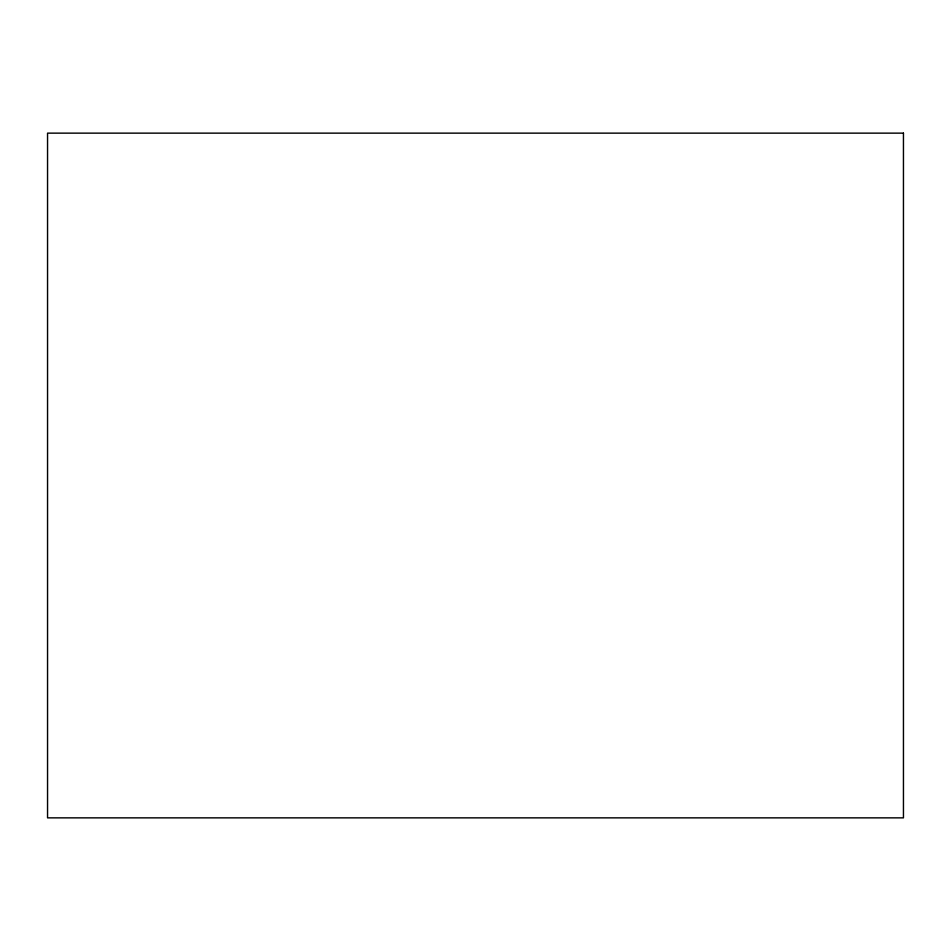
<?xml version="1.0" encoding="UTF-8"?>
<svg xmlns="http://www.w3.org/2000/svg" width="951" height="951" viewBox="0 0 951 951"><rect width="100%" height="100%" fill="white"/><g stroke="black" fill="none" stroke-linecap="round" stroke-linejoin="round"><path stroke-width="1.43" d="M903.45 133.14L47.55 133.14L47.55 817.86L903.45 817.86L903.45 133.14"/></g></svg>
